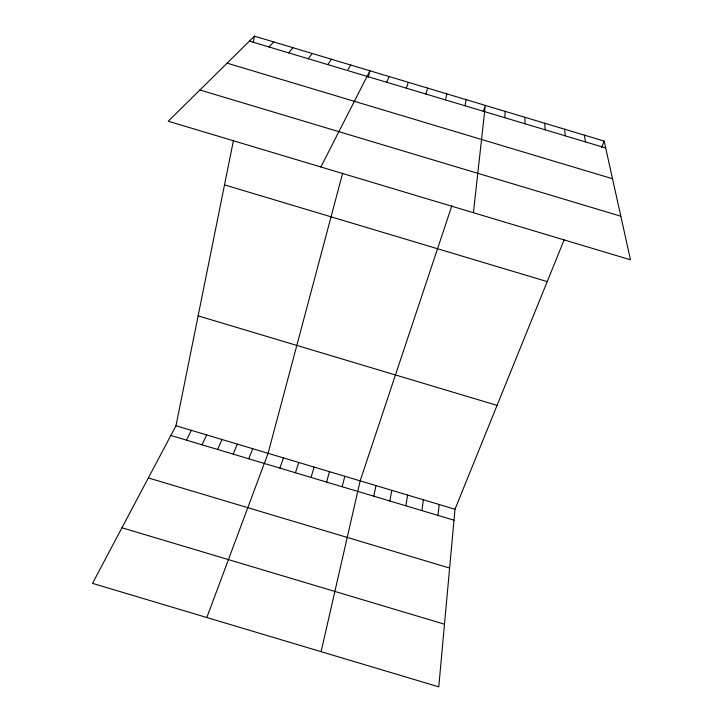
<?xml version="1.0" encoding="UTF-8"?>
<svg xmlns="http://www.w3.org/2000/svg" width="723" height="723" viewBox="0 0 723 723"><rect width="100%" height="100%" fill="white"/><g stroke="black" fill="none" stroke-linecap="round" stroke-linejoin="round"><path stroke-width="1.08" d="M504.808 117.704L505.133 111.351M564.265 239.539L454.993 509.236L438.771 686.85L92.517 583.353L175.987 425.748L233.475 140.361M473.42 212.716L485.323 105.413L483.181 111.812M437.948 515.4L439.186 504.509M421.916 510.601L423.38 499.783M405.874 505.802L407.582 495.047M465.034 105.775L466.091 99.638M389.833 501.003L391.776 490.321M253.204 42.449L254.469 36.15L604.166 141.066L630.483 259.801L168.26 121.229L254.469 36.15M373.791 496.204L375.969 485.585M321.093 651.676L360.162 480.858L451.848 205.829M445.449 99.891L446.859 93.873M342.178 486.742L344.817 476.267M342.684 173.104L268.088 453.303L206.832 617.523M368.179 77.316L369.923 70.791L320.885 166.986M326.606 482.078L329.471 471.676M311.035 477.424L314.125 467.085M425.856 94.017L427.627 88.098M295.463 472.761L298.78 462.494M279.882 468.097L283.434 457.903M406.263 88.143L408.387 82.332M248.73 458.78L252.743 448.712M601.617 147.347L604.166 141.066M233.158 454.116L237.388 444.121M386.66 82.259L389.155 76.557M217.578 449.453L222.042 439.53M201.997 444.799L206.688 434.93M186.417 440.135L191.342 430.339M347.465 70.502L350.682 65.016M327.871 64.618L331.441 59.241M308.269 58.744L312.2 53.475M288.667 52.86L292.96 47.7M269.064 46.977L273.71 41.925M121.952 527.763L444.491 624.211M249.453 41.094L605.693 147.971M227.112 63.145L612.517 178.744M199.919 89.986L620.822 216.204M224.51 184.88L547.221 281.609M198.12 315.861L497.072 405.386M175.987 425.748L454.993 509.236M170.836 435.472L453.99 520.199M148.351 477.93L449.616 568.052M584.356 135.12L585.522 141.916M564.555 129.182L565.341 135.87M544.744 123.235L545.169 129.815M524.943 117.298L524.988 123.76"/></g></svg>
